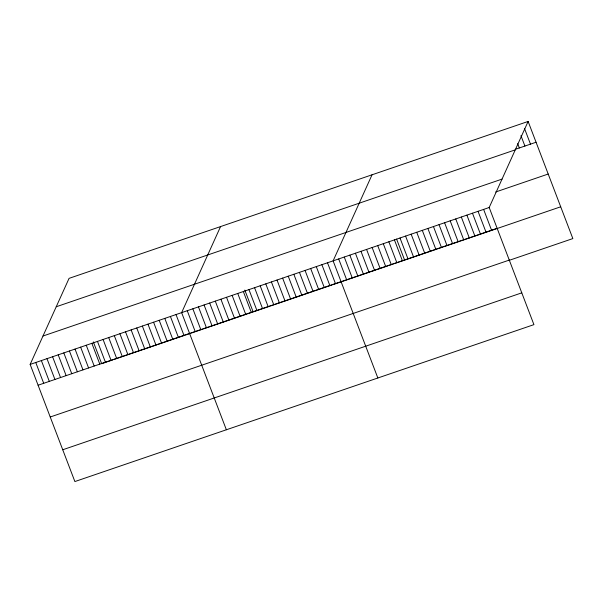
<?xml version="1.0" encoding="UTF-8"?>
<svg xmlns="http://www.w3.org/2000/svg" width="603" height="603" viewBox="0 0 603 603"><rect width="100%" height="100%" fill="white"/><g stroke="black" fill="none" stroke-linecap="round" stroke-linejoin="round"><path stroke-width="0.9" d="M528.122 121.444L489.191 207.5L533.926 324.64L74.878 481.556L30.15 364.416L69.074 278.36L528.122 121.444L572.85 238.584L509.143 260.36M220.562 226.577L181.631 312.633L226.366 429.773M372.043 174.795L333.12 260.85L377.847 377.991M515.361 149.318L536.059 142.24M56.23 306.761L515.271 149.846M42.994 336.022L502.043 179.106M495.643 192.003L548.202 174.033M30.15 364.416L489.191 207.5M38.095 385.219L497.136 228.296M107.274 361.792L101.666 363.707L93.329 341.871M108.08 361.514L112.889 359.87M113.688 359.599L151.361 346.717M152.16 346.446L156.968 344.803M157.775 344.524L174.606 338.773M175.405 338.502L185.023 335.215M185.822 334.936L190.631 333.293M191.437 333.022L202.653 329.185M203.46 328.914L208.269 327.263M209.068 326.992L236.316 317.675M237.122 317.404L246.74 314.118M247.539 313.839L252.348 312.196M269.986 306.173L253.154 311.924L244.81 290.088M270.785 305.894L280.403 302.608M281.202 302.337L292.425 298.5M293.224 298.221L298.033 296.578M298.839 296.307L314.065 291.098M314.864 290.827L331.695 285.076M332.502 284.797L342.12 281.511M342.919 281.239L370.174 271.923M370.973 271.651L375.782 270.008M376.581 269.729L387.804 265.893M388.603 265.621L393.412 263.978M394.219 263.699L426.932 252.521M427.731 252.25L437.281 248.979M438.08 248.707L442.858 247.079M443.657 246.8L460.375 241.087M461.174 240.816L476.302 235.645M477.101 235.374L493.819 229.653M494.618 229.381L560.707 206.791M50.23 417.005L509.279 260.089M62.742 449.763L521.783 292.847M524.535 128.552L530.489 144.147M520.939 135.652L524.912 146.054M517.683 143.627L519.341 147.961M483.621 209.407L491.558 230.203M478.043 211.314L485.988 232.11M472.473 213.221L480.41 234.017M466.895 215.12L474.84 235.924M461.325 217.027L469.262 237.823M455.747 218.934L463.692 239.73M450.177 220.841L458.114 241.637M444.599 222.748L452.544 243.544M439.029 224.648L446.966 245.451M433.451 226.555L441.396 247.351M427.881 228.462L435.818 249.258M422.304 230.369L430.248 251.165M416.733 232.276L424.67 253.072M411.156 234.175L419.1 254.979M405.585 236.082L413.522 256.878M400.008 237.989L407.952 258.785M396.593 239.082L404.636 260.142M394.43 239.896L402.374 260.692M388.86 241.803L396.804 262.599M383.282 243.702L391.226 264.506M377.712 245.609L385.656 266.405M372.134 247.516L380.078 268.312M366.564 249.423L374.508 270.219M360.986 251.323L368.93 272.126M355.416 253.23L363.36 274.026M349.838 255.137L357.783 275.933M344.268 257.044L352.205 277.84M338.69 258.951L346.635 279.747M327.504 262.772L335.449 283.568M321.896 264.687L329.841 285.49M316.289 266.609L324.226 287.405M310.673 268.523L318.618 289.319M305.065 270.446L313.01 291.241M299.457 272.36L307.394 293.156M293.842 274.282L301.786 295.078M288.234 276.197L296.179 296.993M282.626 278.111L290.563 298.915M277.011 280.033L284.955 300.829M271.403 281.948L279.347 302.751M265.795 283.87L273.732 304.666M260.179 285.784L268.124 306.58M254.572 287.706L262.516 308.502M248.964 289.621L256.901 310.417M243.348 291.543L251.293 312.339M237.74 293.457L245.685 314.253M232.132 295.372L240.069 316.176M226.517 297.294L234.461 318.09M220.909 299.209L228.846 320.012M215.301 301.131L223.238 321.927M209.686 303.045L217.63 323.841M204.078 304.967L212.015 325.763M198.462 306.882L206.407 327.678M192.854 308.804L200.799 329.6M187.247 310.718L195.184 331.514M176.023 314.555L183.968 335.351M170.415 316.469L178.352 337.273M164.8 318.392L172.744 339.188M159.192 320.306L167.137 341.102M153.584 322.228L161.521 343.024M147.969 324.143L155.913 344.939M142.361 326.065L150.305 346.861M136.753 327.979L144.69 348.775M131.137 329.894L139.082 350.697M125.53 331.816L133.474 352.612M119.922 333.73L127.859 354.534M114.306 335.652L122.251 356.448M108.698 337.567L116.643 358.363M103.09 339.489L111.027 360.285M97.475 341.404L105.419 362.199M91.867 343.326L99.804 364.122M86.252 345.24L94.196 366.036M80.644 347.155L88.588 367.958M75.036 349.077L82.973 369.873M69.42 350.991L77.365 371.795M63.812 352.913L71.757 373.709M58.205 354.828L66.142 375.624M52.589 356.75L60.534 377.546M46.981 358.664L54.926 379.46M41.373 360.586L49.31 381.382M35.758 362.501L43.702 383.297"/></g></svg>
